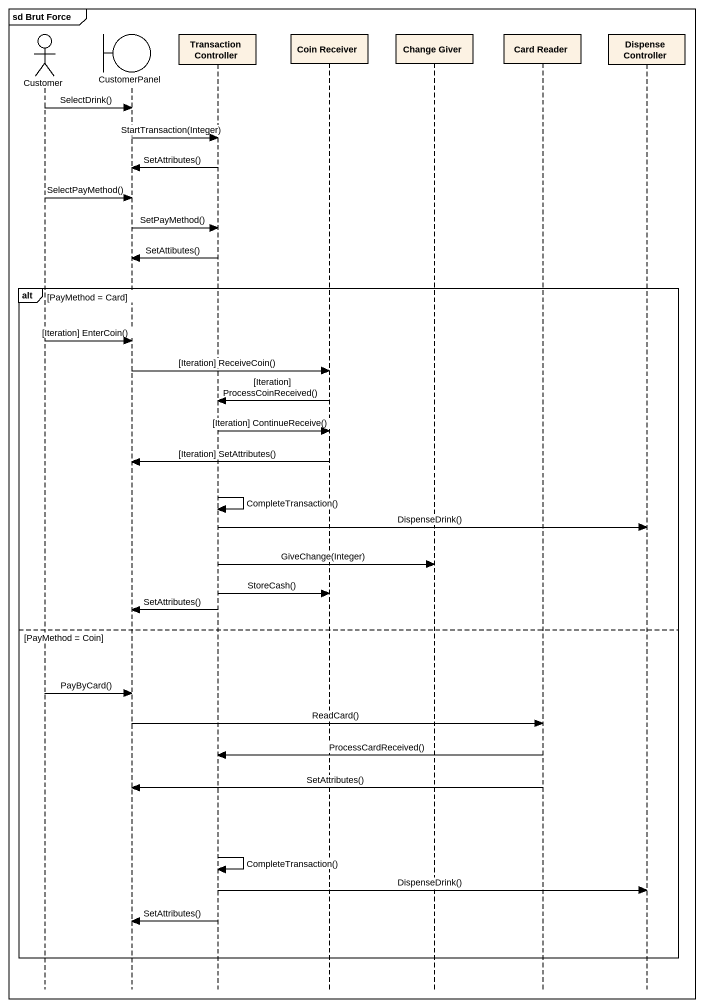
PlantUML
@startuml
mainframe sd Brut Force
hide footbox
actor Customer
boundary CustomerPanel
participant "Transaction Controller" as Transaction_Controller
participant "Coin Receiver" as Coin_Receiver
participant "Change Giver" as Change_Giver
participant "Card Reader" as Card_Reader
participant "Dispense Controller" as Dispense_Controller

Customer -> CustomerPanel : SelectDrink()
CustomerPanel -> Transaction_Controller : StartTransaction(Integer)
Transaction_Controller -> CustomerPanel : SetAttributes()
Customer -> CustomerPanel : SelectPayMethod()
CustomerPanel -> Transaction_Controller : SetPayMethod()
Transaction_Controller -> CustomerPanel : SetAttibutes()
alt PayMethod = Card
  Customer -> CustomerPanel : [Iteration] EnterCoin()
  CustomerPanel -> Coin_Receiver : [Iteration] ReceiveCoin()
  Coin_Receiver -> Transaction_Controller : [Iteration] ProcessCoinReceived()
  Transaction_Controller -> Coin_Receiver : [Iteration] ContinueReceive()
  Coin_Receiver -> CustomerPanel : [Iteration] SetAttributes()
  Transaction_Controller -> Transaction_Controller : CompleteTransaction()
  Transaction_Controller -> Dispense_Controller : DispenseDrink()
  Transaction_Controller -> Change_Giver : GiveChange(Integer)
  Transaction_Controller -> Coin_Receiver : StoreCash()
  Transaction_Controller -> CustomerPanel : SetAttributes()
else PayMethod = Coin
  Customer -> CustomerPanel : PayByCard()
  CustomerPanel -> Card_Reader : ReadCard()
  Card_Reader -> Transaction_Controller : ProcessCardReceived()
  Card_Reader -> CustomerPanel : SetAttributes()
  Transaction_Controller -> Transaction_Controller : CompleteTransaction()
  Transaction_Controller -> Dispense_Controller : DispenseDrink()
  Transaction_Controller -> CustomerPanel : SetAttributes()
end
@enduml
